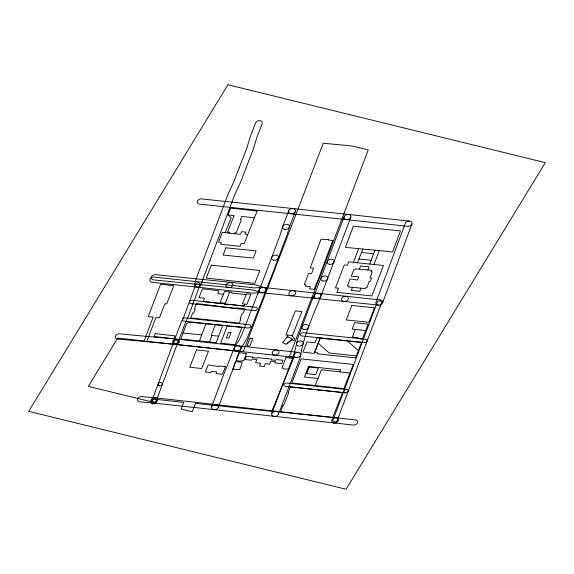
<?xml version="1.0" encoding="UTF-8"?>
<svg xmlns="http://www.w3.org/2000/svg" width="574" height="574" viewBox="0 0 574 574"><rect width="100%" height="100%" fill="white"/><g stroke="black" fill="none" stroke-linecap="round" stroke-linejoin="round"><path stroke-width="0.86" d="M287.222 336.041L287.151 337.182L282.458 342.606L286.254 344.314L292.302 339.155L287.581 336.608L287.151 337.182L287.316 335.022L285.895 334.872L295.323 310.843L301.888 311.56L292.403 335.632L287.316 335.022M293.859 355.105L297.892 337.935L301.96 326.699M300.733 354.825C304.234 334.427 313.174 315.463 320.773 296.399M293.881 354.969L271.767 413.632M300.711 354.954L300.116 357.638L278.447 414.148M282.652 226.73L280.528 233.876L265.475 274.013L242.529 332.855L239.566 339.284L234.414 347.55M289.418 226.974L287.201 234.414L272.098 274.688L251.807 326.685M382.671 302.685L411.902 224.047M344.099 216.821L314.272 295.423M350.814 217.252L320.809 296.327M211.619 406.815L221.542 380.146M218.321 407.275L240.642 349.028M380.196 306.416L381.43 302.649A2.224 1.607 -14.7 0 0 379.852 300.855A2.224 1.607 -14.7 0 0 377.19 302.354L332.956 420.154A2.224 1.607 -14.7 0 0 334.441 421.998A2.224 1.607 -14.7 0 0 337.16 420.563L380.189 306.43M152.132 400.272L172.86 344.127L181.585 321.34L183.852 316.704L195.877 284.352A2.224 1.607 -14.7 0 1 198.475 282.781A2.224 1.607 -14.7 0 1 200.161 284.517L188.021 317.2L185.754 321.835L177.065 344.543L156.372 400.58M360.917 288.177L352.515 287.258L351.317 290.43L359.783 291.291L360.917 288.177L365.258 288.614L365.616 287.639L366.851 287.753L369.204 281.26L370.287 281.36L371.493 278.01L370.101 277.888L372.282 271.76L371.062 271.653L371.536 270.318L355.421 268.79L355.069 269.737L353.864 269.615L351.31 276.345L358.736 276.761L357.494 280.055L350.097 278.892L347.392 285.945L348.992 286.11L348.655 286.986L352.465 287.387M183.049 333.042L180.846 339.019L216.168 342.656L222.662 325.487L189.233 322.129L186.658 323.506L183.049 333.042L201.718 334.893M282.717 226.536L288.751 210.73M289.353 227.175L295.316 211.548M210.005 260.331L234.924 194.292L240.915 181.305L253.435 148.838L256.951 137.222L262.218 123.582A3.509 2.54 -14.7 0 0 259.886 120.662A3.509 2.54 -14.7 0 0 255.588 122.915L250.271 136.691L246.798 148.192L239.2 167.852M215.279 324.741L211.254 335.424L218.629 336.163M211.942 335.496L209.481 341.968M369.692 264.062L383.468 265.482L371.887 295.919L336.859 292.338L338.488 288.234L335.467 287.918L344.285 264.966L347.306 265.281L348.633 261.852L369.692 264.062L374.944 250.199L392.616 251.907L400.48 230.834L353.311 226.235L345.397 247.394L374.944 250.199M210.005 260.331L202.938 278.971L201.402 284.561A3.509 2.54 -14.7 0 1 197.298 287.043A3.509 2.54 -14.7 0 1 194.636 284.309L196.272 278.412L228.309 193.582L233.568 182.381L239.2 167.852M199.443 340.891L205.915 323.801M221.55 380.139L234.314 347.715M301.96 326.685L312.048 300.094L314.308 295.352M359.403 269.199L360.616 265.977L369.089 266.824L367.884 269.995M373.983 264.514L379.242 250.601M356.361 355.902L355.615 357.882L317.487 353.806L317.838 352.881L314.552 352.536L320.192 338.057L361.534 342.52L356.361 355.902L342.004 354.38L329.146 352.96L318.197 343.152L320.192 338.057L316.97 337.727L315.026 342.757L306.954 341.903L302.95 352.178L314.222 353.39L318.197 343.152M243.254 351.783L323.255 143.235L352.077 145.983L368.257 149.929L289.289 356.784L293.902 357.172L271.724 411.371L195.54 403.414L192.233 411.745L181.248 409.061L183.702 402.424L152.218 398.894L151.163 401.721L88.331 386.395L117.648 338.151L144.189 340.927L153.086 317.157L148.178 316.633L160.605 284.173L173.692 285.759L166.725 303.955L164.882 303.761L159.443 317.817L155.913 317.444L146.858 341.293L296.206 357.545M353.376 262.347L358.614 248.7M247.774 234.472L244.151 243.799L241.109 243.476L240.004 246.332L220.588 244.251L221.32 242.364L218.579 242.07L222.346 232.37L240.52 234.357L241.554 231.695L245.866 232.154L245.076 234.185L247.774 234.472L257.159 211.074L230.719 208.104L228 214.949L231.222 217.747L225.166 232.671M246.117 294.613L246.433 293.802L250.867 294.29L246.913 304.378L242.443 303.89L246.117 294.613L231.544 293.027L231.846 292.252L224.542 291.456L219.806 303.409L203.225 301.465L204.538 298.279L198.948 297.612L202.543 288.815L218.938 290.774L217.804 293.658L223.429 294.283M251.807 326.692L247.05 338.33L240.542 349.193M357.466 262.763L362.811 249.087M355.284 329.404L352.314 337.06L358.327 337.706L358.018 338.509L362.316 338.969L368.156 324.159L354.653 322.696L352.171 329.067L365.667 330.531M339.887 371.859L340.655 369.893L308.539 366.47L304.442 377.039L317.924 378.474L321.361 369.792L349.946 372.992L353.34 364.447L301.199 358.886L291.85 382.966L343.876 388.641L349.946 372.992M244.696 304.141L243.957 306.028L227.218 304.206L226.974 304.823L224.728 304.579L229.65 292.015M315.183 385.477L317.924 378.474M152.16 400.193L151.421 402.065A2.224 1.607 -14.7 0 0 152.863 403.931A2.224 1.607 -14.7 0 0 155.604 402.525L156.343 400.659M229.155 233.116L229.507 232.219L227.598 232.004L234.12 215.594L228 214.949M234.536 233.718L234.988 232.585L236.215 232.728L241.367 219.756L240.391 219.641L241.683 216.405L254.253 217.811M287.237 343.51L291.872 339.507L293.859 340.626L294.139 340.26L294.397 338.531L291.901 335.618L292.403 335.632M262.634 287.466L254.268 287.911L239.882 286.239M262.182 292.661L252.467 293.113L152.167 282.286A3.509 2.54 -14.7 0 1 149.864 279.344A3.509 2.54 -14.7 0 1 154.176 277.106L239.875 286.239M155.138 397.825L141.943 396.648A3.509 2.54 -14.7 0 0 137.674 398.937A3.509 2.54 -14.7 0 0 140.049 401.836L153.366 403.027M336.027 417.764L276.281 411.321M334.082 422.952L213.98 409.635M361.462 252.524L373.602 253.751M358.937 259.032L371.134 260.266M293.027 208.549L201.668 198.941A3.509 2.54 -14.7 0 0 197.356 201.18A3.509 2.54 -14.7 0 0 199.666 204.122L346.445 219.62M307.226 336.543L364.382 342.527A2.224 1.607 -14.7 0 0 367.109 341.107A2.224 1.607 -14.7 0 0 365.645 339.248L303.172 332.705A2.224 1.607 -14.7 0 0 300.446 334.125A2.224 1.607 -14.7 0 0 301.902 335.984L307.226 336.543M345.914 296.284L380.318 299.915A3.509 2.54 -14.7 0 1 382.636 302.799A3.509 2.54 -14.7 0 1 378.445 305.103A3.509 2.54 -14.7 0 1 375.941 302.319L405.266 223.394A3.509 2.54 -14.7 0 1 409.578 221.126A3.509 2.54 -14.7 0 1 411.888 224.082A3.509 2.54 -14.7 0 1 407.54 226.307L346.416 219.62M348.468 214.446L293.063 208.556M378.302 305.088L261.385 292.654M176.986 339.191L119.665 333.853A3.509 2.54 -14.7 0 0 115.367 336.113A3.509 2.54 -14.7 0 0 117.713 339.033L174.955 344.371M220.136 302.685L225.252 303.237M346.646 389.531L286.634 383.045A2.224 1.607 -14.7 0 0 283.9 384.458A2.224 1.607 -14.7 0 0 285.35 386.316L345.354 392.81M345.928 296.284L263.43 287.474M241.008 351.467L174.848 344.357M213.937 409.635L153.15 403.005M409.621 221.133L348.497 214.446M298.38 352.379L177.093 339.205M336.156 417.779L355.206 419.867A3.509 2.54 -14.7 0 1 357.523 422.794A3.509 2.54 -14.7 0 1 353.218 425.047L333.953 422.938M155.36 397.847L276.324 411.328M264.155 287.624L255.53 284.855L155.64 274.688A3.509 2.54 -14.7 0 0 151.328 276.926A3.509 2.54 -14.7 0 0 153.638 279.868L253.156 290.006L260.661 292.503M347.55 341.028L358.406 350.642M294.218 338.294L294.419 338.667M291.958 335.582L292.266 336.264M235.268 344.328L235.139 344.773L220.71 343.123L227.211 325.946L242.07 327.216L235.268 344.328M235.347 361.634L232.857 369.161L239.788 369.663L242.278 362.137L235.347 361.634M328.479 239.573L328.335 239.997L332.698 240.549L319.101 277.264L314.222 289.368L309.501 288.851L310.441 286.72L305.526 286.153L306.078 284.819L304.277 284.632L308.618 273.382L311.567 273.726L313.612 268.223L310.218 267.864L321.06 239.214L328.479 239.573M231.021 332.676L229.055 338.122L226.407 337.885L228.373 332.439L231.021 332.676M246.44 353.433L243.706 360.852L241.611 360.651L240.011 361.398L236.179 360.207L238.942 352.723L246.44 353.433M260.546 363.206L259.505 366.025L264.198 366.571L265.303 363.722L269.651 364.174L270.828 361.111L275.427 361.57L274.917 362.947L281.712 363.615L282.975 360.242L276.173 359.575L275.907 360.285L271.323 359.826L271.595 359.102L257.539 357.645L257.346 358.133L252.675 357.609L252.89 357.021L246.318 356.382L245.134 359.554L251.706 360.192L252.137 359.051L256.793 359.582L255.595 362.689L260.546 363.206M225.869 247.825L223.143 255.064L253.356 258.07L256.083 250.824L225.869 247.825M196.444 303.531L194.45 308.783L195.239 308.862L193.653 313.038L192.771 312.945L190.625 317.967L239.272 323.133L240.922 318.807L240.126 318.728L242.013 313.777L242.802 313.856L244.94 308.905L235.964 307.8L235.713 308.31L196.444 303.531M225.467 366.621L222.382 374.27L216.089 373.559L216.721 371.981L211.318 371.321L210.845 372.555L205.42 371.974L208.168 364.913L218.809 366.578L219.067 365.925L225.467 366.621M351.776 305.461L346.251 319.969L368.96 322.294L374.492 307.786L351.776 305.461M282.903 405.646L280.471 411.967L332.69 417.492L342.642 392.537L290.351 386.948L287.969 392.989L288.55 393.032L283.491 405.789L282.903 405.646M155.159 333.659L154.033 336.558L173.872 338.667L174.97 335.84L155.159 333.659M285.945 357.645L281.848 368.156L283.477 368.336L283.922 368.989L288.787 369.082L292.941 358.391L285.945 357.645M250.085 338.136L247.129 345.699L249.812 345.986L252.825 338.473L250.085 338.136M211.325 265.166L206.253 278.081L254.784 283.398L259.857 270.483L211.325 265.166M196.566 349.896L189.743 367.202L201.682 368.515L208.498 351.216L196.566 349.896M309.264 367.016L306.638 373.631L315.657 374.643L318.283 368.034L309.264 367.016M227.921 84.737L28.7 411.343L346.079 489.263L545.3 162.657L227.921 84.737M244.23 324.174L185.302 317.924A2.224 1.607 -14.7 0 0 182.568 319.338A2.224 1.607 -14.7 0 0 184.024 321.203L247.853 327.984A2.224 1.607 -14.7 0 0 250.594 326.57A2.224 1.607 -14.7 0 0 249.138 324.705L244.237 324.174M250.278 306.724L192.297 300.346A2.224 1.607 -14.7 0 0 189.556 301.752A2.224 1.607 -14.7 0 0 190.999 303.624L254.49 310.627A2.224 1.607 -14.7 0 0 257.238 309.228A2.224 1.607 -14.7 0 0 255.81 307.355L250.286 306.731M175.056 343.374A2.224 1.607 -14.7 0 0 178.148 341.365A2.224 1.607 -14.7 0 0 174.704 340.604A2.224 1.607 -14.7 0 0 175.056 343.374M159.321 385.807A2.224 1.607 -14.7 0 0 162.37 383.755A2.224 1.607 -14.7 0 0 158.898 383.045A2.224 1.607 -14.7 0 0 159.321 385.807M346.194 219.591A3.509 2.54 -14.7 0 0 350.879 216.233A3.509 2.54 -14.7 0 0 345.304 215.279A3.509 2.54 -14.7 0 0 346.194 219.591M290.609 213.664A3.509 2.54 -14.7 0 0 295.474 210.464A3.509 2.54 -14.7 0 0 290.014 209.288A3.509 2.54 -14.7 0 0 290.609 213.664M345.11 392.774A2.224 1.607 -14.7 0 0 348.174 390.736A2.224 1.607 -14.7 0 0 344.716 390.004A2.224 1.607 -14.7 0 0 345.11 392.774M290.889 295.754A3.509 2.54 -14.7 0 0 295.754 292.561A3.509 2.54 -14.7 0 0 290.3 291.377A3.509 2.54 -14.7 0 0 290.889 295.754M316.087 298.394A3.509 2.54 -14.7 0 0 320.981 295.223A3.509 2.54 -14.7 0 0 315.549 294.01A3.509 2.54 -14.7 0 0 316.087 298.394M273.482 416.358A3.509 2.54 -14.7 0 0 278.562 413.388A3.509 2.54 -14.7 0 0 273.281 411.917A3.509 2.54 -14.7 0 0 273.482 416.358M213.514 409.563A3.509 2.54 -14.7 0 0 218.414 406.399A3.509 2.54 -14.7 0 0 212.983 405.179A3.509 2.54 -14.7 0 0 213.514 409.563M274.178 355.048A3.509 2.54 -14.7 0 0 279.057 351.876A3.509 2.54 -14.7 0 0 273.611 350.671A3.509 2.54 -14.7 0 0 274.178 355.048M295.789 357.466A3.509 2.54 -14.7 0 0 300.74 354.359A3.509 2.54 -14.7 0 0 295.352 353.067A3.509 2.54 -14.7 0 0 295.789 357.466M153.337 402.022A2.224 1.607 -14.7 0 0 156.437 400.013A2.224 1.607 -14.7 0 0 152.985 399.246A2.224 1.607 -14.7 0 0 153.337 402.022M297.576 345.713A3.509 2.54 -14.7 0 0 303.237 343.582A3.509 2.54 -14.7 0 0 298.724 341.193A3.509 2.54 -14.7 0 0 297.576 345.713M303.883 329.548A3.509 2.54 -14.7 0 0 308.712 326.326A3.509 2.54 -14.7 0 0 303.237 325.185A3.509 2.54 -14.7 0 0 303.883 329.548M322.997 281.038A3.509 2.54 -14.7 0 0 327.84 277.823A3.509 2.54 -14.7 0 0 322.366 276.668A3.509 2.54 -14.7 0 0 322.997 281.038M329.311 264.298A3.509 2.54 -14.7 0 0 334.147 261.077A3.509 2.54 -14.7 0 0 328.672 259.929A3.509 2.54 -14.7 0 0 329.311 264.298M284.883 229.428A3.509 2.54 -14.7 0 0 289.432 225.969A3.509 2.54 -14.7 0 0 283.786 225.166A3.509 2.54 -14.7 0 0 284.883 229.428M273.654 260.223A3.509 2.54 -14.7 0 0 278.49 257.009A3.509 2.54 -14.7 0 0 273.016 255.861A3.509 2.54 -14.7 0 0 273.654 260.223M152.935 402.97A3.509 2.54 -14.7 0 0 157.678 399.669A3.509 2.54 -14.7 0 0 152.139 398.636A3.509 2.54 -14.7 0 0 152.935 402.97M174.532 344.3A3.509 2.54 -14.7 0 0 179.411 341.121A3.509 2.54 -14.7 0 0 173.965 339.923A3.509 2.54 -14.7 0 0 174.532 344.3M236.029 350.893A3.509 2.54 -14.7 0 0 240.922 347.722A3.509 2.54 -14.7 0 0 235.483 346.509A3.509 2.54 -14.7 0 0 236.029 350.893M227.978 287.66A3.509 2.54 -14.7 0 0 232.85 284.467A3.509 2.54 -14.7 0 0 227.39 283.283A3.509 2.54 -14.7 0 0 227.978 287.66M260.962 292.582A3.509 2.54 -14.7 0 0 265.855 289.411A3.509 2.54 -14.7 0 0 260.417 288.198A3.509 2.54 -14.7 0 0 260.962 292.582M343.467 301.386A3.509 2.54 -14.7 0 0 348.353 298.215A3.509 2.54 -14.7 0 0 342.908 297.009A3.509 2.54 -14.7 0 0 343.467 301.386M333.659 422.887A3.509 2.54 -14.7 0 0 338.495 419.666A3.509 2.54 -14.7 0 0 333.013 418.525A3.509 2.54 -14.7 0 0 333.659 422.887"/></g></svg>
